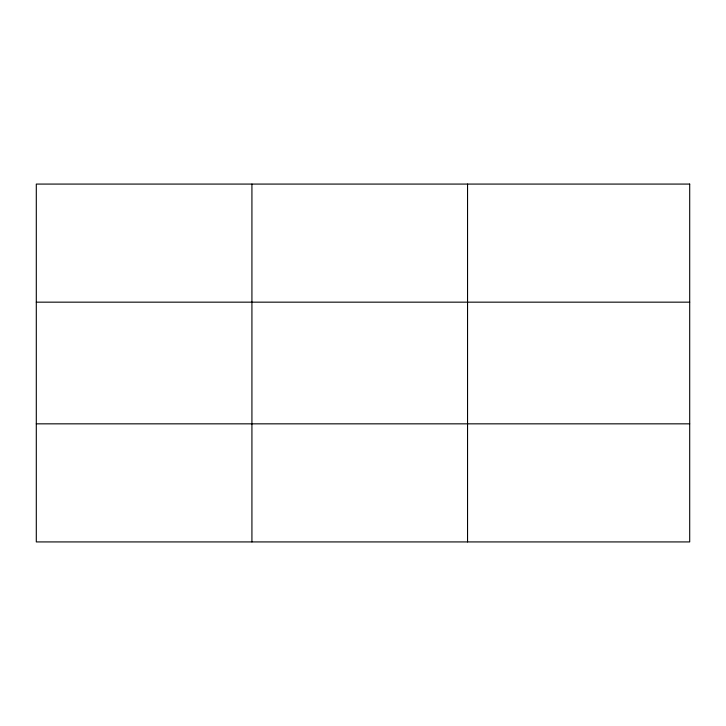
<?xml version="1.0" encoding="UTF-8"?>
<svg xmlns="http://www.w3.org/2000/svg" width="726" height="726" viewBox="0 0 726 726"><rect width="100%" height="100%" fill="white"/><g stroke="black" fill="none" stroke-linecap="round" stroke-linejoin="round"><path stroke-width="1.09" d="M251.922 184.077L251.922 541.923M467.544 184.077L467.544 541.923M36.3 302.161L689.7 302.161M36.3 423.839L689.7 423.839M689.7 184.077L689.7 541.923L36.3 541.923L36.3 184.077L689.7 184.077"/></g></svg>
